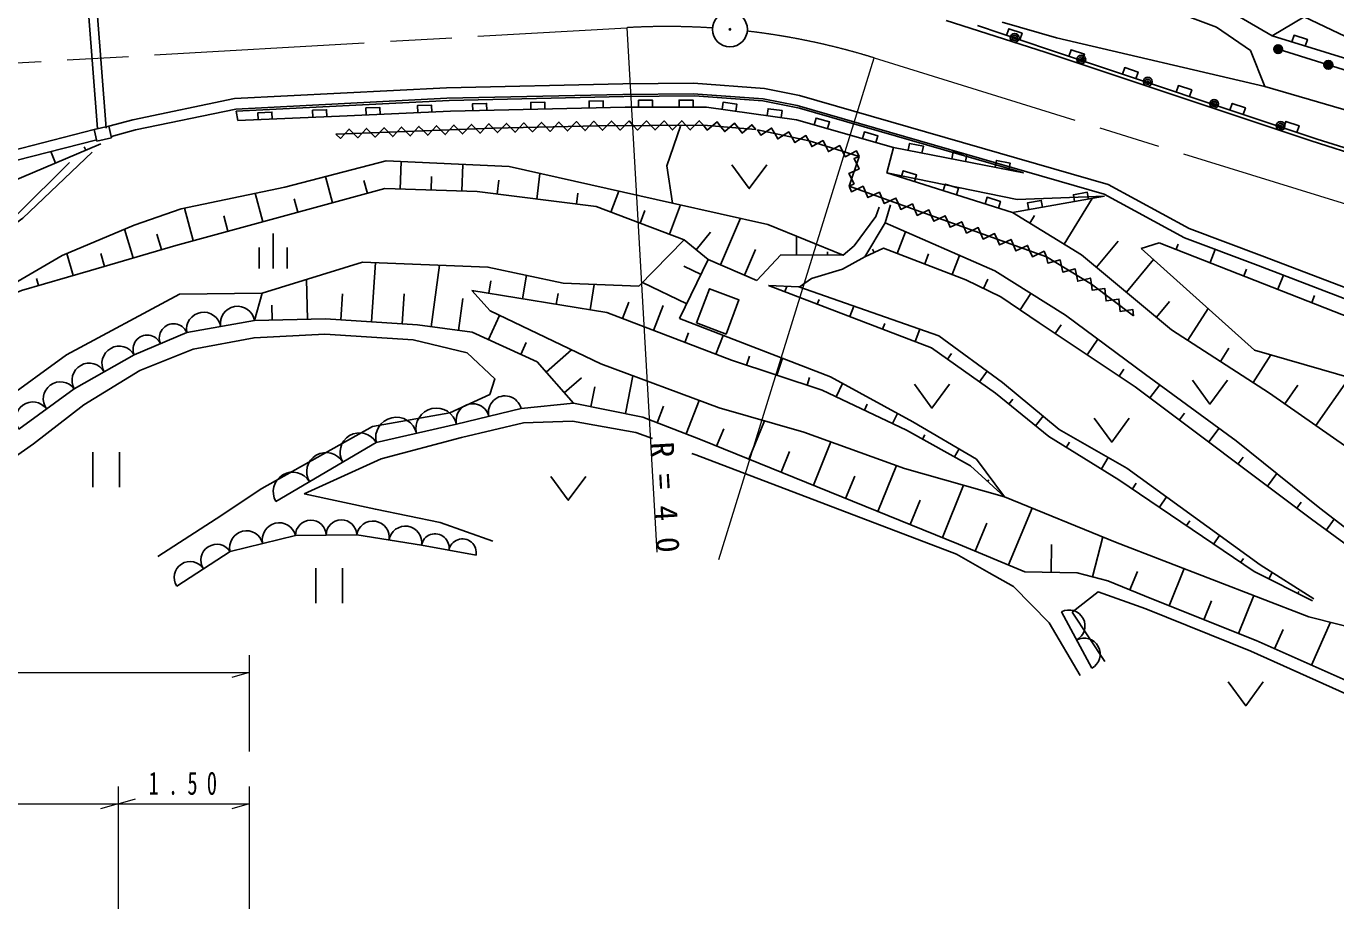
# Model space of a CAD drawing. Units: millimetres, scale not verified. Extents: x 40000 to 680000, y 20000 to 380000.
# Drawn here: x 419196 to 494011, y 241770 to 291724 of the extents above; entities that cross this region are included whole.
import ezdxf

# ---------------------------------------------------------------- set-up
doc = ezdxf.new("R2010")
doc.units = ezdxf.units.MM
doc.header["$LTSCALE"] = 1000
doc.linetypes.add('CHAIN', pattern=[18.5, 12, -1.5, 3.5, -1.5])
for name, color, linetype, lineweight in [('M-BGD', 7, 'Continuous', 25), ('M-BMK', 2, 'CHAIN', 13), ('M-BMK-SRVR', 3, 'Continuous', 25), ('M-STR-HTXT', 7, 'Continuous', 13)]:
    doc.layers.add(name, color=color, linetype=linetype, lineweight=lineweight)
doc.styles.add('ＭＳ ゴシック', font='')
doc.styles.get('ＭＳ ゴシック').set_extended_font_data('MS Gothic')

msp = doc.modelspace()

# ---------------------------------------------------------------- linework, layer by layer
at = {"layer": 'M-BGD'}
for p, q in [((423248, 292540), (423770, 285904)), ((422749, 292501), (423271, 285865)), ((471745, 292047), (477404, 290244)), ((474958, 291954), (478049, 291058)), ((502186, 286831), (490717, 290410)), ((477404, 290244), (492610, 285179)), ((431187, 286865), (431284, 286332)), ((463374, 287042), (476178, 283345)), ((436894, 285562), (445876, 285897)), ((445876, 285897), (451876, 286042)), ((451876, 286042), (457889, 286067)), ((457889, 286067), (460876, 285817)), ((460975, 285810), (463916, 285170)), ((463916, 285170), (466780, 284290)), ((492610, 285179), (502014, 282173)), ((420874, 283905), (420596, 284561)), ((422594, 284635), (422510, 284832)), ((468739, 284800), (476178, 283345)), ((418694, 280991), (421676, 283941)), ((440567, 282419), (440618, 283999)), ((444084, 282305), (444134, 283832)), ((466780, 284290), (466201, 282593)), ((436700, 281637), (436292, 283140)), ((438691, 282177), (438491, 282918)), ((442326, 282362), (442351, 283139)), ((446096, 282135), (446196, 282932)), ((448361, 281851), (448544, 283315)), ((432716, 280557), (432276, 282180)), ((450625, 281568), (450703, 282191)), ((452594, 281109), (453049, 282307)), ((466201, 282593), (477480, 278543)), ((428732, 279476), (428230, 281331)), ((434708, 281097), (434501, 281859)), ((455941, 279838), (456579, 281518)), ((478496, 279270), (480096, 281883)), ((430724, 280017), (430488, 280886)), ((454268, 280473), (454541, 281193)), ((458854, 278093), (459994, 280755)), ((476532, 280473), (476799, 280909)), ((425298, 278484), (424810, 280131)), ((426924, 278965), (426663, 279845)), ((433296, 279885), (433296, 277885)), ((457470, 278955), (458287, 279954)), ((468956, 278747), (469432, 279985)), ((432496, 279085), (432496, 277885)), ((434096, 279085), (434096, 277885)), ((463196, 278659), (463199, 279730)), ((480334, 277956), (481581, 279453)), ((482898, 279020), (483921, 279359)), ((484890, 278979), (485008, 279280)), ((421875, 277478), (421512, 278743)), ((423673, 278002), (423455, 278736)), ((458163, 278389), (456524, 275023)), ((460235, 277501), (460860, 278961)), ((460926, 277206), (462305, 278661)), ((465871, 278652), (462305, 278661)), ((464979, 278654), (464980, 278833)), ((467636, 278800), (467552, 278982)), ((470527, 278144), (470751, 278726)), ((472098, 277540), (472518, 278632)), ((477480, 278543), (480060, 276991)), ((482047, 276529), (483599, 278392)), ((486826, 278218), (487122, 278971)), ((438920, 274840), (439142, 278224)), ((442333, 274561), (442810, 278074)), ((457753, 277547), (456770, 278026)), ((488763, 277457), (488917, 277848)), ((419904, 276913), (419789, 277312)), ((435275, 274987), (435217, 277260)), ((445623, 276467), (445740, 277184)), ((447551, 276154), (447769, 277494)), ((451407, 275528), (451642, 276977)), ((456934, 275864), (454412, 277092)), ((462527, 276562), (462642, 276862)), ((473876, 276749), (474138, 277279)), ((480060, 276991), (482452, 275184)), ((490700, 276696), (491015, 277498)), ((437165, 274956), (437262, 276441)), ((440675, 274725), (440788, 276439)), ((443894, 274349), (444143, 276179)), ((449479, 275841), (449580, 276464)), ((464391, 275851), (464494, 276120)), ((475970, 275525), (476591, 276454)), ((492637, 275935), (492798, 276345)), ((433250, 274936), (433228, 275785)), ((453260, 275030), (453616, 275958)), ((455038, 274347), (455585, 275772)), ((466256, 275139), (466482, 275733)), ((483759, 275102), (484510, 276003)), ((485550, 273785), (486721, 275594)), ((428366, 274235), (432238, 274910)), ((445601, 273822), (446230, 275207)), ((468120, 274427), (468244, 274752)), ((477985, 274179), (478312, 274669)), ((425364, 272949), (428366, 274235)), ((456816, 273664), (457024, 274207)), ((458594, 272982), (459009, 274063)), ((469984, 273715), (470253, 274420)), ((479813, 272959), (480409, 273851)), ((447454, 272980), (447760, 273653)), ((448900, 271966), (450346, 273232)), ((487417, 272576), (487907, 273334)), ((421937, 271011), (425364, 272949)), ((460348, 272356), (460521, 272884)), ((462078, 271787), (462396, 272756)), ((471827, 272710), (472055, 273029)), ((489284, 271368), (490307, 272948)), ((449938, 270780), (450915, 271635)), ((453426, 269596), (453854, 271749)), ((463808, 271218), (463953, 271659)), ((473649, 271410), (474086, 272023)), ((481641, 271738), (481910, 272141)), ((492863, 268914), (494786, 271663)), ((418783, 268712), (421937, 271011)), ((451447, 269990), (451672, 271124)), ((465476, 270553), (465838, 271317)), ((483394, 270498), (483951, 271241)), ((491100, 270147), (491849, 271219)), ((447465, 269887), (450457, 270187)), ((456892, 268436), (457635, 270346)), ((467082, 269793), (467241, 270129)), ((475324, 270141), (475552, 270421)), ((443787, 268992), (447465, 269887)), ((455241, 269078), (455608, 270020)), ((468688, 269032), (468962, 269611)), ((476852, 268902), (477292, 269444)), ((485074, 269239), (485360, 269620)), ((439189, 267950), (443787, 268992)), ((458639, 267742), (459042, 268736)), ((460481, 266995), (461367, 269180)), ((486753, 267979), (487340, 268762)), ((433464, 264585), (439189, 267950)), ((464167, 265501), (465170, 267976)), ((470404, 268143), (470542, 268392)), ((478616, 267666), (478795, 267956)), ((423000, 267393), (423000, 265393)), ((424520, 265393), (424520, 267393)), ((462324, 266248), (462807, 267438)), ((472229, 267125), (472485, 267583)), ((488432, 266720), (488721, 267105)), ((467853, 264007), (468915, 266628)), ((480617, 266434), (481015, 267082)), ((466010, 264754), (466526, 266028)), ((474111, 265727), (474198, 265822)), ((482391, 265295), (482608, 265615)), ((490112, 265460), (490648, 266176)), ((471539, 262513), (472750, 265502)), ((469696, 263260), (470261, 264655)), ((475305, 260951), (476660, 264195)), ((483939, 264248), (484337, 264837)), ((491791, 264201), (492039, 264531)), ((430044, 263581), (426709, 261428)), ((485487, 263201), (485668, 263470)), ((493470, 262954), (493925, 263573)), ((430846, 261718), (434579, 262629)), ((434579, 262629), (438077, 262663)), ((438077, 262663), (441782, 262087)), ((473409, 261744), (474075, 263339)), ((487034, 262155), (487363, 262641)), ((441782, 262087), (444895, 261502)), ((477743, 260525), (477775, 262127)), ((480112, 260271), (480697, 262556)), ((427793, 259748), (430846, 261718)), ((488582, 261108), (488729, 261325)), ((435747, 260774), (435747, 258774)), ((437267, 258774), (437267, 260774)), ((482248, 259531), (482675, 260572)), ((484497, 258619), (485349, 260745)), ((490187, 260166), (490368, 260525)), ((486479, 257825), (486910, 258900)), ((488461, 257031), (489333, 259207)), ((491849, 259327), (491900, 259428)), ((478339, 258274), (480070, 255057)), ((480813, 255442), (478956, 258251)), ((492622, 255222), (493717, 257681)), ((490508, 256163), (491000, 257268))]:
    msp.add_line(p, q, dxfattribs=at)
for points in [[(420041, 307781), (424900, 304679), (429741, 303590), (434844, 302742), (438723, 302793), (444223, 302921), (452666, 301943), (458332, 301398), (462728, 301002), (466380, 300011), (471574, 298010), (478453, 295399), (480966, 294252), (483903, 292912), (487199, 291675), (489131, 290330), (489956, 288284)], [(490372, 291171), (484513, 294597), (478841, 296681), (472577, 298966), (469546, 300616)], [(423086, 285816), (416572, 284153), (411730, 282869), (408781, 282388), (405803, 282336), (402851, 282562), (399953, 283189), (397057, 283988), (394211, 284900), (385697, 287920), (381770, 289233), (379837, 289781), (375924, 290728), (359486, 294493), (352575, 295923), (347700, 296929), (336817, 299085)], [(423235, 285234), (416726, 283573), (411855, 282281), (408835, 281789), (405785, 281736), (402765, 281966), (399809, 282606), (396885, 283413), (394019, 284331), (385507, 287351), (381606, 288655), (379684, 289200), (375787, 290144), (359358, 293907), (352453, 295335), (347583, 296340), (336702, 298496)], [(498698, 290208), (496121, 290386), (492194, 292258), (490372, 291171)], [(529469, 274554), (502148, 282390), (492945, 285270), (477607, 290387), (473548, 291756)], [(475957, 290944), (476085, 291323), (475327, 291578), (475199, 291199)], [(478049, 291058), (489956, 288284), (502901, 284515)], [(490372, 291171), (496435, 289305), (498698, 290208)], [(492270, 290587), (492388, 290969), (491623, 291205), (491505, 290822)], [(479521, 289749), (479647, 290128), (478888, 290381), (478762, 290002)], [(482588, 288725), (482715, 289105), (481956, 289358), (481829, 288978)], [(496332, 276106), (489788, 278611), (485626, 280174), (481014, 282686), (463372, 287769), (461377, 288163), (457313, 288465), (453278, 288425), (443209, 288205), (431102, 287590), (425287, 286380), (423921, 286009)], [(485655, 287702), (485782, 288081), (485023, 288334), (484897, 287955)], [(496117, 275546), (489577, 278049), (485376, 279627), (480784, 282127), (463231, 287185), (461296, 287568), (457294, 287865), (453288, 287825), (443231, 287605), (431179, 286993), (425444, 285801), (424078, 285430)], [(431187, 286865), (443350, 287481), (453332, 287703), (457367, 287749), (461269, 287465), (463374, 287042)], [(445506, 286915), (445497, 287315), (444697, 287298), (444706, 286898)], [(448832, 286989), (448823, 287389), (448023, 287371), (448032, 286971)], [(452158, 287062), (452149, 287462), (451350, 287444), (451358, 287044)], [(454980, 287095), (454978, 287495), (454178, 287493), (454180, 287093)], [(457296, 287103), (457295, 287503), (456495, 287501), (456496, 287101)], [(459739, 286867), (459795, 287264), (459003, 287376), (458947, 286980)], [(488723, 286678), (488850, 287058), (488091, 287311), (487964, 286932)], [(431284, 286332), (437541, 286605), (443443, 286870), (453421, 287090), (458054, 287106), (463210, 286376), (468739, 284800)], [(433248, 286418), (433231, 286818), (432431, 286783), (432449, 286383)], [(436377, 286554), (436359, 286954), (435560, 286919), (435577, 286519)], [(439416, 286689), (439398, 287089), (438599, 287053), (438617, 286653)], [(442367, 286822), (442349, 287221), (441550, 287185), (441568, 286786)], [(462317, 286503), (462374, 286899), (461581, 287011), (461525, 286615)], [(423453, 285000), (418296, 282811), (414162, 281556), (411196, 280845), (407850, 280349), (404598, 280442), (401474, 280852), (398387, 281537), (392926, 283216), (386953, 285187), (384516, 286349)], [(416571, 275659), (418731, 277160), (421256, 278636), (425370, 280367), (428050, 281293), (433969, 282536), (439753, 284040), (446794, 283706), (456113, 281622), (455789, 283757), (456566, 286005)], [(436894, 285562), (437143, 285311), (437643, 285850), (437892, 285599)], [(437892, 285599), (438141, 285348), (438641, 285887), (438890, 285636)], [(438890, 285636), (439139, 285386), (439639, 285924), (439888, 285674)], [(439888, 285674), (440137, 285423), (440637, 285961), (440886, 285711)], [(440886, 285711), (441135, 285460), (441635, 285999), (441884, 285748)], [(441884, 285748), (442133, 285498), (442633, 286036), (442882, 285785)], [(442882, 285785), (443132, 285535), (443631, 286073), (443880, 285823)], [(443880, 285823), (444130, 285572), (444629, 286110), (444878, 285860)], [(444878, 285860), (445128, 285609), (445627, 286148), (445877, 285897)], [(445876, 285897), (446123, 285643), (446630, 286175), (446876, 285921)], [(446876, 285921), (447123, 285667), (447630, 286200), (447876, 285945)], [(447876, 285945), (448122, 285691), (448630, 286224), (448876, 285970)], [(448876, 285970), (449122, 285715), (449630, 286248), (449876, 285994)], [(449876, 285994), (450122, 285739), (450629, 286272), (450876, 286018)], [(450876, 286018), (451122, 285764), (451629, 286296), (451876, 286042)], [(451876, 286042), (452117, 285782), (452636, 286306), (452878, 286046)], [(452878, 286046), (453119, 285787), (453638, 286310), (453880, 286050)], [(453880, 286050), (454122, 285791), (454641, 286314), (454882, 286055)], [(454882, 286055), (455124, 285795), (455643, 286318), (455884, 286059)], [(455884, 286059), (456126, 285799), (456645, 286323), (456887, 286063)], [(456887, 286063), (457128, 285804), (457647, 286327), (457889, 286067)], [(457889, 286067), (458106, 285788), (458667, 286263), (458885, 285984)], [(458885, 285984), (459102, 285705), (459663, 286179), (459880, 285900)], [(459880, 285900), (460098, 285621), (460659, 286095), (460876, 285817)], [(460975, 285810), (461155, 285504), (461776, 285902), (461955, 285596)], [(464977, 285873), (465087, 286257), (464318, 286477), (464208, 286092)], [(491790, 285655), (491917, 286034), (491158, 286287), (491031, 285908)], [(461955, 285596), (462135, 285290), (462756, 285689), (462935, 285383)], [(462935, 285383), (463115, 285077), (463736, 285476), (463915, 285170)], [(463916, 285170), (464068, 284851), (464717, 285195), (464870, 284876)], [(467741, 285085), (467851, 285469), (467082, 285689), (466972, 285304)], [(422958, 284532), (419000, 280753), (415588, 278312)], [(464870, 284876), (465023, 284558), (465672, 284902), (465825, 284583)], [(465825, 284583), (465978, 284265), (466627, 284609), (466780, 284290)], [(480795, 282007), (475808, 281833), (468367, 283342), (468739, 284800)], [(470371, 284481), (470448, 284873), (469663, 285027), (469586, 284634)], [(472851, 283996), (472928, 284388), (472143, 284542), (472066, 284149)], [(459503, 283805), (460503, 282445), (461503, 283805)], [(466780, 284290), (466490, 284162), (466780, 283570), (466490, 283442)], [(475331, 283510), (475407, 283903), (474622, 284057), (474545, 283664)], [(466490, 283442), (466200, 283314), (466491, 282722), (466201, 282593)], [(468367, 283342), (475550, 281075), (480795, 282007)], [(469945, 282843), (470066, 283225), (469303, 283466), (469182, 283084)], [(460926, 277206), (458163, 278389), (456777, 279520), (451758, 281426), (444964, 282276), (439687, 282447), (427737, 279206), (422860, 277761), (418919, 276630), (416571, 275659)], [(466201, 282593), (466338, 282268), (467003, 282581), (467141, 282256)], [(467141, 282256), (467278, 281930), (467943, 282244), (468081, 281918)], [(472340, 282088), (472460, 282469), (471697, 282710), (471577, 282329)], [(479877, 281844), (479807, 282238), (479020, 282098), (479090, 281704)], [(456113, 281622), (461571, 280402), (465871, 278652)], [(465871, 278652), (466489, 279174), (467727, 280857), (467928, 281378)], [(467102, 278552), (468265, 280496), (468576, 281517)], [(468081, 281918), (468218, 281593), (468883, 281906), (469021, 281581)], [(469021, 281581), (469158, 281255), (469823, 281569), (469960, 281243)], [(474734, 281332), (474855, 281714), (474092, 281954), (473972, 281573)], [(477255, 281378), (477185, 281772), (476398, 281632), (476468, 281238)], [(469960, 281243), (470098, 280918), (470763, 281231), (470900, 280906)], [(470900, 280906), (471038, 280580), (471703, 280894), (471840, 280568)], [(471840, 280568), (471978, 280243), (472643, 280556), (472780, 280231)], [(505996, 254771), (504623, 256347), (502052, 262023), (500575, 263596), (495509, 267064), (490218, 270763), (484616, 274389), (479477, 278669), (475550, 281075)], [(502487, 258297), (498005, 260429), (493105, 264204), (488312, 268050), (483147, 271829), (478563, 275214), (474526, 277752), (468265, 280496)], [(472780, 280231), (472918, 279905), (473582, 280218), (473720, 279893)], [(473720, 279893), (473858, 279568), (474522, 279881), (474660, 279555)], [(456777, 279520), (454202, 276877), (449875, 277046), (445573, 277961), (438415, 278254), (432672, 276468)], [(474660, 279555), (474798, 279230), (475462, 279543), (475600, 279218)], [(475600, 279218), (475738, 278892), (476402, 279206), (476540, 278880)], [(502495, 269252), (503406, 271094), (501352, 272510), (483921, 279359)], [(463349, 276824), (464052, 277306), (465823, 277839), (467102, 278552)], [(502605, 257635), (497665, 259868), (492630, 263571), (482555, 271128), (477071, 274789), (474869, 276260), (472884, 277239), (468171, 279049), (467102, 278552)], [(476540, 278880), (476678, 278555), (477342, 278868), (477480, 278543)], [(477480, 278543), (477552, 278195), (478268, 278373), (478340, 278025)], [(482898, 279020), (489375, 273216), (495039, 271590), (499928, 269768), (502038, 268222), (502008, 266467), (502804, 263975), (505854, 257617), (506959, 255377)], [(478340, 278025), (478412, 277678), (479128, 277856), (479200, 277508)], [(461595, 276918), (463337, 276828), (471342, 274040), (474973, 271372), (478205, 268685), (482082, 266473), (489690, 260953), (492753, 259024)], [(492680, 258908), (489356, 260585), (481617, 265818), (477615, 268282), (474561, 270761), (470916, 273359), (461595, 276918)], [(479200, 277508), (479272, 277160), (479988, 277338), (480060, 276991)], [(480060, 276991), (480095, 276639), (480822, 276740), (480857, 276388)], [(432238, 274910), (432672, 276468), (427952, 276410), (421501, 272949), (417786, 270243), (413547, 267310), (409943, 263865), (405173, 262419), (402284, 261797), (399811, 262187), (397764, 265332), (394647, 269236), (393221, 272083), (392918, 273588), (390458, 271606)], [(444659, 276623), (445695, 275464), (452018, 272430), (458775, 269923), (463624, 268532), (469366, 266466), (475080, 264838), (473490, 266994), (469844, 269130), (465147, 271694), (456524, 275023)], [(475080, 264838), (473142, 266616), (469491, 268652), (464673, 270934), (459482, 272640), (452371, 275371), (444659, 276623)], [(480857, 276388), (480892, 276037), (481620, 276138), (481654, 275786)], [(481654, 275786), (481689, 275435), (482417, 275536), (482452, 275184)], [(450457, 270187), (448381, 272559), (444674, 274243), (441553, 274667), (436287, 275013), (432238, 274910)], [(415291, 264844), (419606, 267878), (422491, 270104), (425680, 272067), (428742, 273269), (432219, 273933), (436252, 274130), (441300, 273801), (444383, 273074), (445969, 271578), (445690, 270682)], [(469941, 271273), (470941, 269913), (471941, 271273)], [(485817, 271504), (486817, 270144), (487817, 271504)], [(445690, 270682), (443399, 269642), (438974, 268853), (432659, 265323), (430044, 263581)], [(507412, 242973), (507344, 245924), (505907, 249530), (503980, 251294), (501114, 251938), (495793, 253810), (489452, 256634), (483506, 259016), (480990, 260046), (479233, 260496), (476254, 260555), (472460, 262140), (457717, 268115), (454416, 269399), (450457, 270187)], [(454974, 268166), (454031, 268519), (450406, 269159), (447608, 269067), (444070, 268236), (439473, 267011), (435081, 265006)], [(480215, 269327), (481215, 267967), (482215, 269327)], [(479405, 254641), (477627, 257640), (475595, 259726), (474213, 260508), (472349, 261564), (457455, 267237), (457222, 267324)], [(449163, 266012), (450163, 264652), (451163, 266012)], [(445854, 262318), (442843, 263379), (439143, 264131), (435081, 265006)], [(507412, 242973), (508572, 245824), (508879, 247648), (507347, 252932), (503101, 255302), (492464, 257998), (481420, 262261), (475080, 264838)], [(478956, 258251), (480443, 259410), (483156, 258450), (489166, 256035), (495133, 253345), (500976, 251273), (503349, 250675), (505063, 248911), (506519, 245566)], [(487866, 254274), (488866, 252914), (489866, 254274)]]:
    msp.add_lwpolyline(points, dxfattribs=at)
for points in [[(424072, 285356), (423237, 285162), (423086, 285816), (423921, 286009)], [(457491, 274772), (458222, 276725), (459912, 276093), (459181, 274140)]]:
    msp.add_lwpolyline(points, close=True, dxfattribs=at)
for centre, radius in [((475665, 291060), 250), ((475665, 291060), 150), ((475665, 291060), 50), ((490717, 290410), 250), ((490717, 290410), 220), ((490717, 290410), 190), ((490717, 290410), 160), ((490717, 290410), 130), ((490717, 290410), 100), ((490717, 290410), 70), ((490717, 290410), 40), ((490717, 290410), 10), ((479471, 289819), 250), ((479471, 289819), 150), ((479471, 289819), 50), ((493584, 289515), 250), ((493584, 289515), 220), ((493584, 289515), 190), ((493584, 289515), 160), ((493584, 289515), 130), ((493584, 289515), 100), ((493584, 289515), 70), ((493584, 289515), 40), ((483266, 288555), 250), ((493584, 289515), 10), ((483266, 288555), 150), ((483266, 288555), 50), ((487061, 287291), 250), ((487061, 287291), 150), ((487061, 287291), 50), ((490857, 286027), 250), ((490857, 286027), 150), ((490857, 286027), 50)]:
    msp.add_circle(centre, radius, dxfattribs=at)
for centre, radius, start, end in [((429334, 274404), 983, 9.87856, 189.87856), ((431270, 274741), 983, 9.87856, 189.87856), ((427615, 273914), 816, 23.20355, 203.20355), ((426115, 273270), 816, 23.20355, 203.20355), ((424507, 272464), 984, 29.48645, 209.48645), ((422794, 271495), 984, 29.48645, 209.48645), ((421148, 270436), 976, 36.08614, 216.08614), ((419571, 269287), 976, 36.08614, 216.08614), ((444706, 269216), 946, 13.67006, 193.67006), ((446545, 269663), 946, 13.67006, 193.67006), ((440339, 268210), 1178, 12.77737, 192.77737), ((442637, 268731), 1178, 12.77737, 192.77737), ((438235, 267389), 1107, 30.44169, 210.44169), ((436327, 266267), 1107, 30.44169, 210.44169), ((434418, 265145), 1107, 30.44169, 210.44169), ((433646, 262401), 961, 13.72575, 193.72575), ((435454, 262638), 874, 0.55445, 180.55445), ((437202, 262655), 874, 0.55445, 180.55445), ((439003, 262519), 938, 351.16178, 171.16178), ((431779, 261946), 961, 13.72575, 193.72575), ((440856, 262231), 938, 351.16178, 171.16178), ((442560, 261941), 792, 349.35498, 169.35498), ((430083, 261225), 908, 32.83519, 212.83519), ((444117, 261648), 792, 349.35498, 169.35498), ((428556, 260240), 908, 32.83519, 212.83519), ((478771, 257469), 913, 298.28491, 118.28491), ((479637, 255861), 913, 298.28491, 118.28491)]:
    msp.add_arc(centre, radius, start, end, dxfattribs=at)
at = {"layer": 'M-BMK'}
for p, q in [((408062, 289024), (453501, 291639)), ((467640, 289912), (528537, 271040))]:
    msp.add_line(p, q, dxfattribs=at)
for start, end in [(86.20605, 93.29419), (72.78125, 83.42187)]:
    msp.add_arc((455799, 251705), 40000, start, end, dxfattribs=at)
at = {"layer": 'M-BMK-SRVR'}
for radius in [1000, 40]:
    msp.add_circle((459395, 291543), radius, dxfattribs=at)
msp.add_arc((455799, 251705), 40000, 84.84179, 84.84204, dxfattribs=at)
at = {"layer": 'M-STR-HTXT'}
for p, q in [((453501, 291639), (455225, 261688)), ((458759, 261257), (467640, 289912)), ((431943, 255806), (431943, 250306)), ((396943, 254806), (431943, 254806)), ((431943, 254806), (430943, 254526)), ((424443, 248306), (424443, 233806)), ((431943, 248306), (431943, 233806)), ((401943, 247306), (424443, 247306)), ((424443, 247306), (423443, 247026)), ((424443, 247306), (425443, 247586)), ((424443, 247306), (431943, 247306)), ((431943, 247306), (430943, 247026))]:
    msp.add_line(p, q, dxfattribs=at)

# ---------------------------------------------------------------- texts
at = {"layer": 'M-STR-HTXT', "insert": (454844, 267946), "char_height": 1320, "attachment_point": 7, "rotation": 273.3, "style": 'ＭＳ ゴシック'}
msp.add_mtext('\\T2.02;R=40', dxfattribs=at)
at = {"layer": 'M-STR-HTXT', "insert": (426186, 247806), "char_height": 1320, "attachment_point": 7, "style": 'ＭＳ ゴシック'}
msp.add_mtext('\\T1.9;\\W0.65;1.50', dxfattribs=at)

doc.saveas('drawing.dxf')
